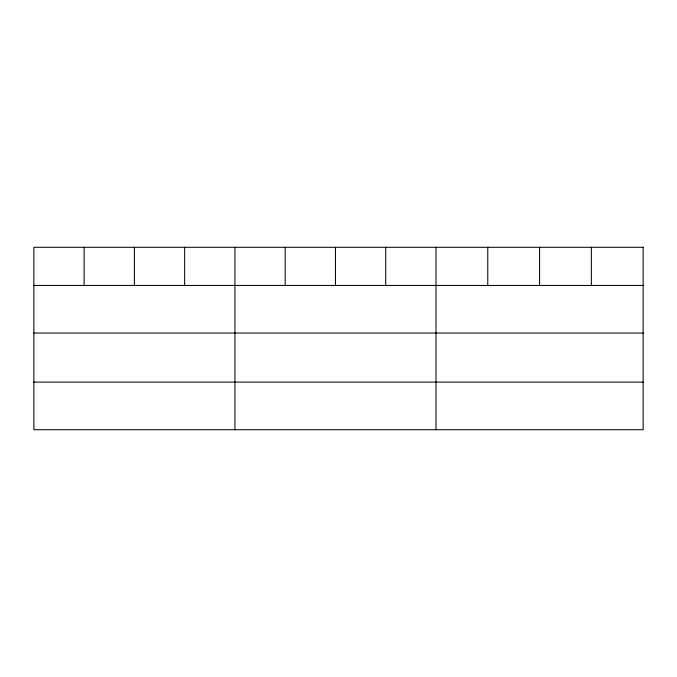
<?xml version="1.0" encoding="UTF-8"?>
<svg xmlns="http://www.w3.org/2000/svg" width="677" height="677" viewBox="0 0 677 677"><rect width="100%" height="100%" fill="white"/><g stroke="black" fill="none" stroke-linecap="round" stroke-linejoin="round"><path stroke-width="1.02" d="M33.85 285.449L643.15 285.449M33.85 333.05L643.15 333.05M33.85 382.099L643.15 382.099M591.359 247.291L591.359 285.449M539.569 247.291L539.569 285.449M487.778 247.291L487.778 285.449M435.988 247.291L435.988 429.709M385.721 247.291L385.721 285.449M335.453 247.291L335.453 285.449M285.186 247.291L285.186 285.449M234.919 247.291L234.919 429.709M184.652 247.291L184.652 285.449M134.385 247.291L134.385 285.449M84.117 247.291L84.117 285.449M643.15 247.291L33.85 247.291L33.85 429.709L643.15 429.709L643.15 247.291"/></g></svg>
